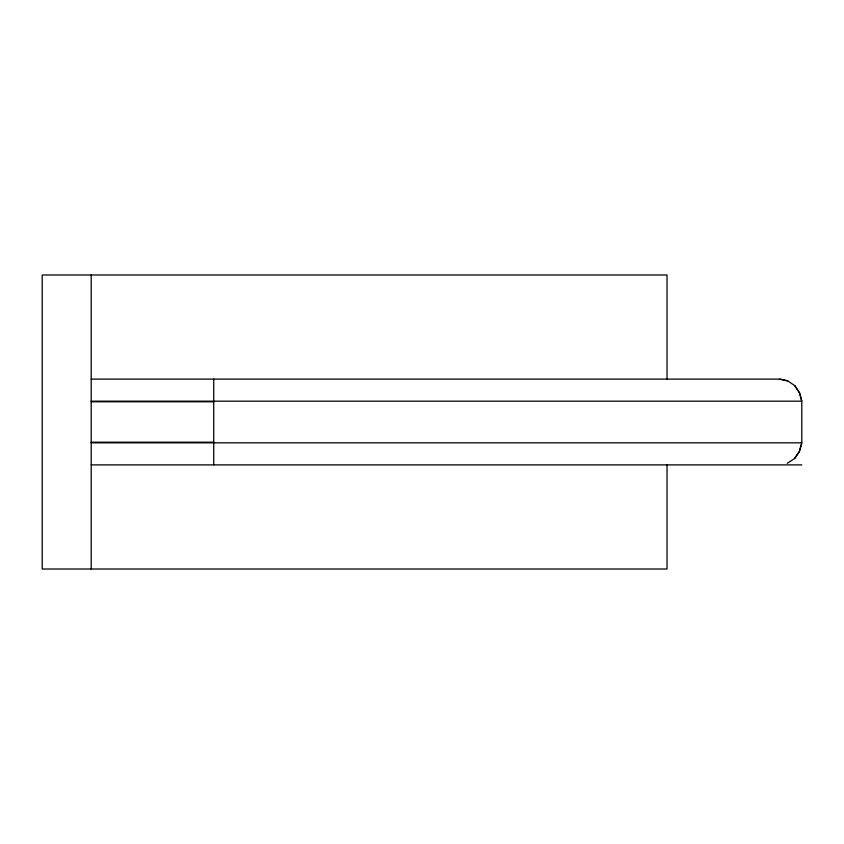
<?xml version="1.0" encoding="UTF-8"?>
<svg xmlns="http://www.w3.org/2000/svg" width="844" height="844" viewBox="0 0 844 844"><rect width="100%" height="100%" fill="white"/><g stroke="black" fill="none" stroke-linecap="round" stroke-linejoin="round"><path stroke-width="1.27" d="M794.584 458.503L799.363 451.456L801.789 442.826L801.789 401.174L799.606 392.945L794.826 385.655L787.705 380.876L779.74 379.114L91.205 379.114M787.294 463.293L794.668 458.503L799.437 451.456L801.789 442.826L91.205 442.826M91.205 401.174L801.789 401.174L799.521 392.945L794.742 385.655M91.205 401.786L213.722 401.786M91.205 442.214L213.722 442.214M91.205 464.886L801.8 464.886M779.74 379.114L787.779 380.876M667.034 379.146L667.034 274.986L42.2 274.986L42.2 569.014L667.034 569.014L667.034 464.854M213.722 379.114L213.722 464.886M91.205 274.986L91.205 569.014"/></g></svg>
